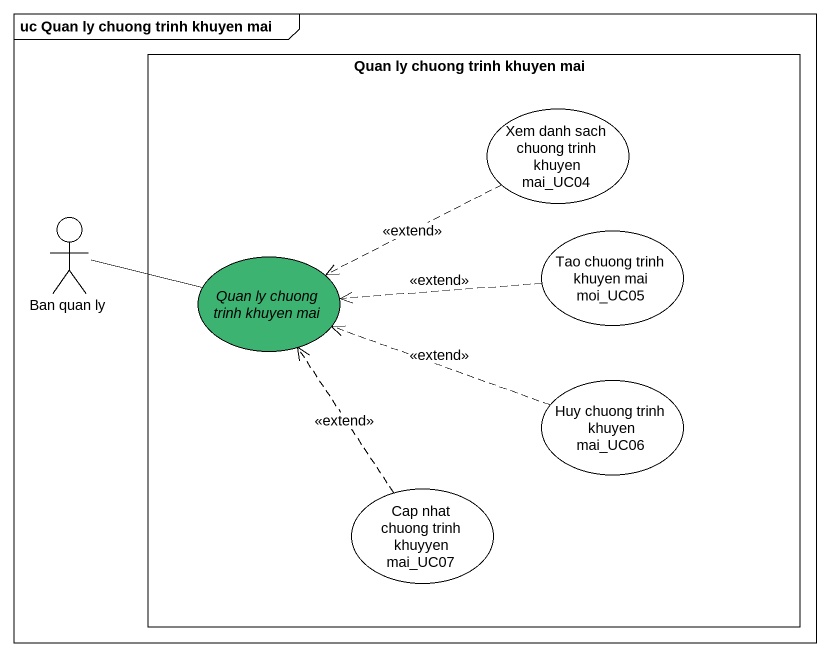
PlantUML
@startuml
mainframe uc Quan ly chuong trinh khuyen mai
rectangle "Quan ly chuong trinh khuyen mai" as Quan_ly_chuong_trinh_khuyen {
  usecase "Xem danh sach chuong trinh khuyen mai_UC04" as Xem_danh_sach_chuong_trinh
  usecase "Quan ly chuong trinh khuyen mai" as Quan_ly_chuong_trinh_khuyen_2 #3CB371
  usecase "Tao chuong trinh khuyen mai moi_UC05" as Tao_chuong_trinh_khuyen_mai
  usecase "Huy chuong trinh khuyen mai_UC06" as Huy_chuong_trinh_khuyen_mai
  usecase "Cap nhat chuong trinh khuyyen mai_UC07" as Cap_nhat_chuong_trinh
}
actor "Ban quan ly" as Ban_quan_ly
Xem_danh_sach_chuong_trinh .left.> Quan_ly_chuong_trinh_khuyen_2 : <<extend>>
Ban_quan_ly -right- Quan_ly_chuong_trinh_khuyen_2
Tao_chuong_trinh_khuyen_mai .left.> Quan_ly_chuong_trinh_khuyen_2 : <<extend>>
Huy_chuong_trinh_khuyen_mai .left.> Quan_ly_chuong_trinh_khuyen_2 : <<extend>>
Cap_nhat_chuong_trinh .up.> Quan_ly_chuong_trinh_khuyen_2 : <<extend>>
@enduml
